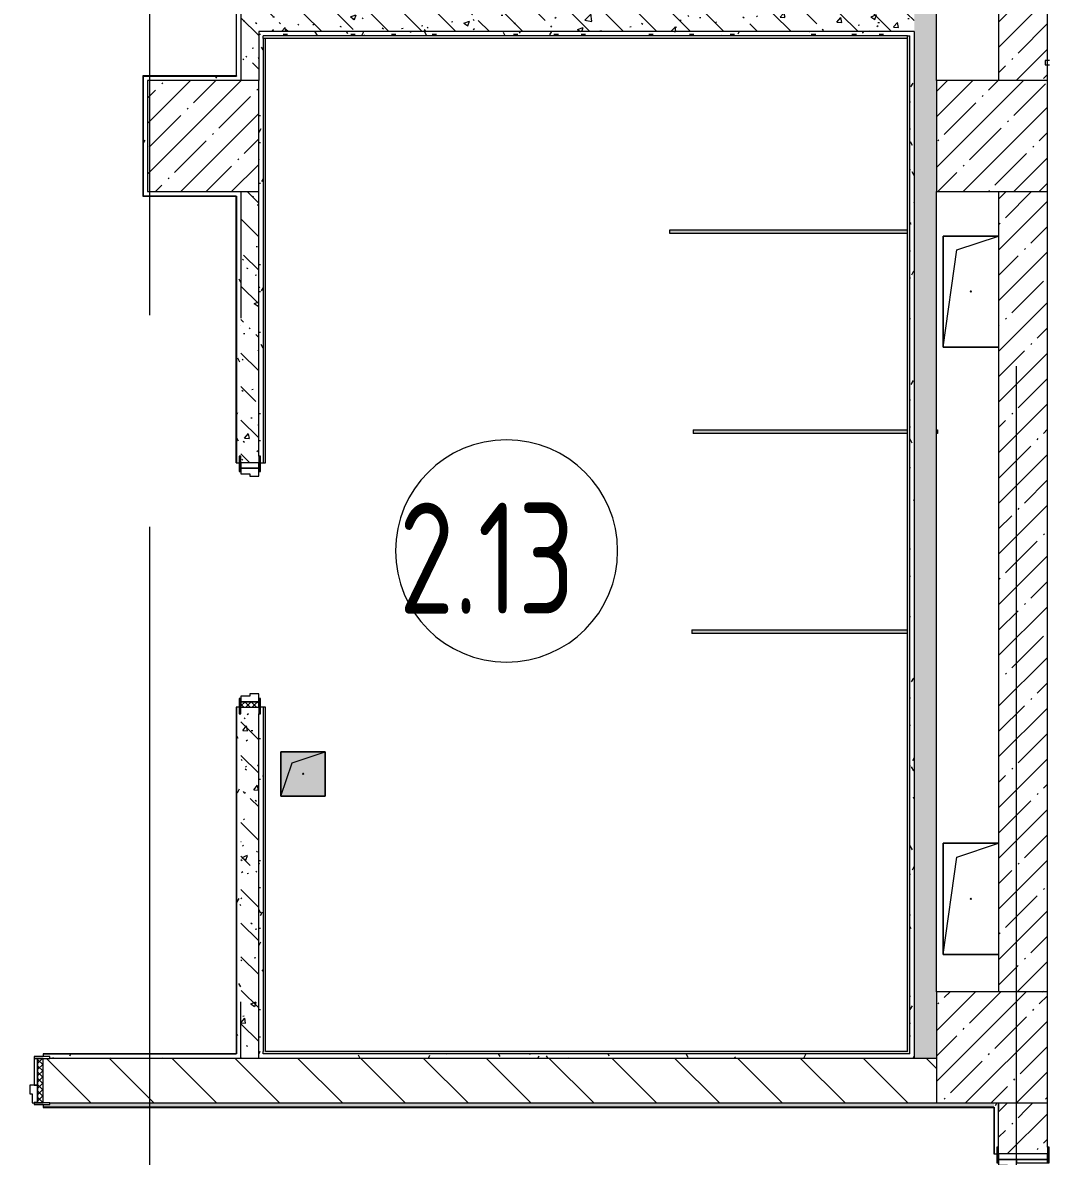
# Model space of a CAD drawing. Header units: millimetres. Extents: x -625 to 415037, y -3642 to 102118.
# Drawn here: x 228860 to 233476, y 18359 to 23459 of the extents above; entities that cross this region are included whole.
import ezdxf

# ---------------------------------------------------------------- set-up
doc = ezdxf.new("R2010")
doc.units = ezdxf.units.MM
doc.linetypes.add('Осевая', pattern=[6350, 1270, -952.5, 3175, -952.5])
for name, color, linetype, lineweight in [('A-AREA-IDEN', 7, 'Continuous', 9), ('A-DOOR-FRAM-2', 7, 'Continuous', 5), ('A-GENM', 7, 'Continuous', 9), ('A-WALL', 7, 'Continuous', 5), ('I-WALL', 7, 'Continuous', 5), ('S-COLS', 7, 'Continuous', 9), ('S-COLS-1', 7, 'Continuous', 5), ('Оси', 7, 'Continuous', 9), ('Оси-2', 7, 'Осевая', 9)]:
    doc.layers.add(name, color=color, linetype=linetype, lineweight=lineweight)
doc.layers.add('A-AREA-PATT-2', color=7, linetype='Continuous', lineweight=5, true_color=0xcde0ef, transparency=1)
for name, color, linetype, lineweight, true_color in [('A-DOOR-1', 7, 'Continuous', 5, 0xc0c0c0), ('A-DOOR-FRAM-1', 7, 'Continuous', 5, 0xc0c0c0), ('A-WALL-1', 9, 'Continuous', 5, 0x808080), ('A-WALL-FNSH-1', 9, 'Continuous', 5, 0x808080)]:
    doc.layers.add(name, color=color, linetype=linetype, lineweight=lineweight, true_color=true_color)
doc.layers.get('A-DOOR-1').off()
doc.styles.add('СПДС', font='ГОСТ тип А.ttf', dxfattribs={"width": 0.9})
pattern_1 = [(45, (148772.12, -0.94), (-114.04925, 114.04925), []), (45, (148886.17, -0.94), (-114.04925, 114.04925), [201.612, -40.322, 6.706, -33.617])]
pattern_2 = [(135, (148772.12, -0.94), (-150.8683, -150.8683), [213.36, -35.56, 7.112, -35.56]), (135, (148772.12, 149.83), (-150.8683, -150.8683), []), (50, (148772.12, -0.94), (255.05767, -22.3145), [26.67, -293.37]), (355, (148772.12, -0.94), (-49.3404, 267.47914), [21.336, -234.696]), (100.451, (148793.38, -2.8), (205.7195, 245.16356), [22.666, -249.326]), (46.184, (148772.12, 70.18), (379.511, -58.86), [40.005, -440.055]), (96.636, (148803.75, 65.27), (332.3634, 346.3991), [33.999, -373.989]), (351.184, (148772.12, 70.18), (332.3669, 346.3953), [32.004, -352.044]), (21, (148807.68, 52.4), (212.26017, -143.1711), [26.67, -293.37]), (326, (148807.68, 52.4), (86.5224, 257.8632), [21.336, -234.696]), (71.451, (148825.37, 40.47), (298.78395, 114.6901), [22.666, -249.326]), (37.5, (148772.12, -0.94), (4.32385, 118.37751), [6.706, -225.146, 6.706, -231.546, -235.585]), (37.5, (148772.12, -0.94), (4.32385, 118.37751), [-470.103, 6.706, -228.879]), (7.5, (148772.12, -0.94), (93.54758, 140.2533), [6.706, -129.134, 6.706, -219.812, -89.789]), (7.5, (148772.12, -0.94), (93.54758, 140.2533), [-362.356, 6.706, -83.083]), (327.5, (148692.82, -0.94), (189.82734, -8.02019), [6.706, -82.194, 6.706, -270.662, -368.046]), (327.5, (148692.82, -0.94), (189.82734, -8.02019), [-366.268, 6.706, -361.34]), (317.5, (148657.26, -0.94), (207.38114, 35.59764), [6.706, -108.864, 6.706, -177.495, -261.366]), (317.5, (148657.26, -0.94), (207.38114, 35.59764), [-299.771, 6.706, -254.66])]
pattern_3 = [(0, (148772.123, -0.94), (243.84, 60.96), [20.117, -162.763, 20.117, -162.763, -975.36]), (0, (148772.123, -0.94), (243.84, 60.96), [-365.76, 20.117, -345.643, 20.117, -162.763, -426.72]), (0, (148772.123, -0.94), (243.84, 60.96), [-914.4, 20.117, -101.803, 20.117, -284.683]), (120, (148863.563, 29.54), (-174.71291, 180.691634), [20.117, -162.763, 20.117, -162.763, -975.36]), (120, (148863.563, 29.54), (-174.71291, 180.691634), [-365.76, 20.117, -345.643, 20.117, -162.763, -426.72]), (120, (148863.563, 29.54), (-174.71291, 180.691634), [-914.4, 20.117, -101.803, 20.117, -284.683]), (240, (148894.043, 151.46), (-69.12709, -241.651634), [20.117, -162.763, 20.117, -162.763, -975.36]), (240, (148894.043, 151.46), (-69.12709, -241.651634), [-365.76, 20.117, -345.643, 20.117, -162.763, -426.72]), (240, (148894.043, 151.46), (-69.12709, -241.651634), [-914.4, 20.117, -101.803, 20.117, -284.683])]

# ---------------------------------------------------------------- blocks, each defined once
blk = doc.blocks.new('BSC_Колонна _Прямоугольная - 500х500-23287078-Объем проектирования 2 этажа')
at = {"layer": 'S-COLS-1'}
h = blk.add_hatch(dxfattribs=at)
h.set_pattern_fill('FP_32', color=256, style=0, pattern_type=2)
h.set_pattern_definition([(45, (-84450, -22950), (-114.04925, 114.04925), []), (45, (-84335.95, -22950), (-114.04925, 114.04925), [201.613, -40.323, 6.706, -33.617])])
h.paths.add_polyline_path([(140, -250), (250, -250), (250, 250), (-250, 250), (-249.3, -250), (60, -250)])
for p, q in [((250, 250), (-250, 250)), ((-250, 250), (-250, -250)), ((250, -250), (250, 250)), ((-250, -250), (250, -250))]:
    blk.add_line(p, q, dxfattribs=at)
blk = doc.blocks.new('110_Дверь_СКБ_1Ст_Внутренняя1 - Д-4 1100x2100h_су мгн-V328-Объем проектирования 2 этажа')
at = {"layer": 'A-DOOR-FRAM-2'}
h = blk.add_hatch(dxfattribs=at)
h.set_pattern_fill('FP_200', color=256, style=0, pattern_type=2)
h.set_pattern_definition([(45, (-371.384, 104.685), (-14.1421, 14.1421), []), (135, (-371.384, 104.685), (-14.1421, -14.1421), [])])
h.paths.add_polyline_path([(-537.5, -40), (-512.5, -38.2), (-512.5, 40), (-537.5, 40)])
at = {"layer": 'A-DOOR-FRAM-1'}
for p, q in [((-497.5, 48), (-567.5, 48)), ((-567.5, 48), (-567.5, 40)), ((-567.5, 40), (-497.5, 40)), ((-512.5, 40), (-537.5, 40)), ((-537.5, 40), (-537.5, -40)), ((-487.5, 40), (-512.5, 40)), ((-512.5, 40), (-512.5, -40)), ((-512.5, -40), (-512.5, 40)), ((-497.5, 40), (-512.5, 40)), ((-512.5, 40), (-512.5, 39)), ((-512.5, 39), (-497.5, 39)), ((-497.5, 40), (-497.5, 48)), ((-497.5, 39), (-497.5, 40)), ((-487.5, 0), (-487.5, 40)), ((-477.5, 0), (-487.5, 0)), ((-477.5, -40), (-477.5, 0)), ((512.5, 0), (502.5, 0)), ((502.5, 0), (502.5, -40)), ((512.5, 40), (512.5, 0)), ((537.5, 40), (512.5, 40)), ((592.5, 48), (522.5, 48)), ((522.5, 48), (522.5, 40)), ((537.5, 40), (522.5, 40)), ((522.5, 40), (522.5, 39)), ((522.5, 40), (592.5, 40)), ((522.5, 39), (537.5, 39)), ((537.5, -40), (537.5, 40)), ((562.5, 40), (537.5, 40)), ((537.5, 40), (537.5, -40)), ((537.5, 39), (537.5, 40)), ((562.5, -40), (562.5, 40)), ((592.5, 40), (592.5, 48)), ((-497.5, -40), (-567.5, -40)), ((-567.5, -40), (-567.5, -48)), ((-567.5, -48), (-497.5, -48)), ((-537.5, -40), (-512.5, -40)), ((-497.5, -39), (-512.5, -39)), ((-512.5, -39), (-512.5, -40)), ((-512.5, -40), (-477.5, -40)), ((-512.5, -40), (-497.5, -40)), ((-497.5, -40), (-497.5, -39)), ((-497.5, -48), (-497.5, -40)), ((502.5, -40), (537.5, -40)), ((537.5, -39), (522.5, -39)), ((522.5, -39), (522.5, -40)), ((522.5, -40), (537.5, -40)), ((592.5, -40), (522.5, -40)), ((522.5, -40), (522.5, -48)), ((522.5, -48), (592.5, -48)), ((537.5, -40), (537.5, -39)), ((537.5, -40), (562.5, -40)), ((592.5, -48), (592.5, -40))]:
    blk.add_line(p, q, dxfattribs=at)
blk = doc.blocks.new('110_Дверь_СКБ_1Ст_Внутренняя1 - Д-4 1100x2100h_су мгн-V329-Объем проектирования 2 этажа')
at = {"layer": 'A-DOOR-FRAM-2'}
h = blk.add_hatch(dxfattribs=at)
h.set_pattern_fill('FP_76', color=256, style=0, pattern_type=2)
h.set_pattern_definition([(45, (-371.384, 164.685), (-14.1421, 14.1421), []), (135, (-371.384, 164.685), (-14.1421, -14.1421), [])])
h.paths.add_polyline_path([(-512.5, 100), (-537.5, 100), (-537.5, -100), (-512.5, -99.4), (-512.5, -95.3)])
at = {"layer": 'A-DOOR-FRAM-1'}
for p, q in [((-497.5, 108), (-567.5, 108)), ((-567.5, 108), (-567.5, 100)), ((-497.5, 100), (-497.5, 108)), ((592.5, 108), (522.5, 108)), ((522.5, 108), (522.5, 100)), ((592.5, 100), (592.5, 108)), ((-567.5, 100), (-497.5, 100)), ((-512.5, 100), (-537.5, 100)), ((-537.5, 100), (-537.5, -100)), ((-487.5, 100), (-512.5, 100)), ((-512.5, 100), (-512.5, 20)), ((-512.5, -100), (-512.5, 100)), ((-497.5, 100), (-512.5, 100)), ((-512.5, 100), (-512.5, 99)), ((-512.5, 99), (-497.5, 99)), ((-497.5, 99), (-497.5, 100)), ((-487.5, 60), (-487.5, 100)), ((-477.5, 60), (-487.5, 60)), ((-477.5, 20), (-477.5, 60)), ((512.5, 60), (502.5, 60)), ((502.5, 60), (502.5, 20)), ((512.5, 100), (512.5, 60)), ((537.5, 100), (512.5, 100)), ((537.5, 100), (522.5, 100)), ((522.5, 100), (522.5, 99)), ((522.5, 100), (592.5, 100)), ((522.5, 99), (537.5, 99)), ((537.5, 20), (537.5, 100)), ((562.5, 100), (537.5, 100)), ((537.5, 100), (537.5, -100)), ((537.5, 99), (537.5, 100)), ((562.5, -100), (562.5, 100)), ((-512.5, 20), (-477.5, 20)), ((-497.5, 20), (-512.5, 20)), ((-512.5, 20), (-512.5, -100)), ((-497.5, -100), (-497.5, 20)), ((502.5, 20), (537.5, 20)), ((537.5, 20), (522.5, 20)), ((522.5, 20), (522.5, -100)), ((537.5, -100), (537.5, 20)), ((-497.5, -100), (-567.5, -100)), ((-567.5, -100), (-567.5, -108)), ((-537.5, -100), (-512.5, -100)), ((-512.5, -100), (-497.5, -100)), ((-497.5, -108), (-497.5, -100)), ((522.5, -100), (537.5, -100)), ((592.5, -100), (522.5, -100)), ((522.5, -100), (522.5, -108)), ((537.5, -100), (562.5, -100)), ((592.5, -108), (592.5, -100)), ((-567.5, -108), (-497.5, -108)), ((522.5, -108), (592.5, -108))]:
    blk.add_line(p, q, dxfattribs=at)
blk = doc.blocks.new('131_Сантехническая перегородка - СП-2-29831410-Объем проектирования 2 этажа')
at = {"layer": 'A-GENM'}
for p, q in [((31, 8), (1100, 8)), ((1100, 8), (1100, -8)), ((1100, -8), (31, -8))]:
    blk.add_line(p, q, dxfattribs=at)
blk = doc.blocks.new('131_Сантехническая перегородка - СП-2-16286057-Объем проектирования 2 этажа')
at = {"layer": 'A-GENM'}
for p, q in [((0, 8), (964.7, 8)), ((0, 8), (0, -8)), ((1095.7, 8), (1100, 8)), ((1100, 8), (1100, -8)), ((964.7, -8), (0, -8)), ((1100, -8), (1095.7, -8))]:
    blk.add_line(p, q, dxfattribs=at)
blk = doc.blocks.new('131_Сантехническая перегородка - СП-2-V333-Объем проектирования 2 этажа')
at = {"layer": 'A-GENM'}
for p, q in [((0, 8), (969.7, 8)), ((0, 8), (0, -8)), ((969.7, -8), (0, -8))]:
    blk.add_line(p, q, dxfattribs=at)
blk = doc.blocks.new('110_Дверь_СКБ_1Ст_Внутренняя1 - Д-4 _л_ 1100x2100h_су мгн-32399982-Объем проектирования 2 этажа')
at = {"layer": 'A-DOOR-FRAM-2'}
h = blk.add_hatch(dxfattribs=at)
h.set_pattern_fill('FP_86', color=256, style=0, pattern_type=2)
h.set_pattern_definition([(45, (-371.384, 174.685), (-14.1421, 14.1421), []), (135, (-371.384, 174.685), (-14.1421, -14.1421), [])])
h.paths.add_polyline_path([(-537.5, -110), (-512.5, -110), (-512.5, 110), (-537.5, 110), (-537.5, -82)])
at = {"layer": 'A-DOOR-FRAM-1'}
for p, q in [((-497.5, 118), (-567.5, 118)), ((-567.5, 118), (-567.5, 110)), ((-567.5, 110), (-497.5, 110)), ((-512.5, 110), (-537.5, 110)), ((-537.5, 110), (-537.5, -110)), ((-487.5, 110), (-512.5, 110)), ((-512.5, 110), (-512.5, 30)), ((-512.5, -110), (-512.5, 110)), ((-497.5, 110), (-512.5, 110)), ((-512.5, 110), (-512.5, 109)), ((-512.5, 109), (-497.5, 109)), ((-497.5, 110), (-497.5, 118)), ((-497.5, 109), (-497.5, 110)), ((-487.5, 70), (-487.5, 110)), ((512.5, 110), (512.5, 70)), ((537.5, 110), (512.5, 110)), ((592.5, 118), (522.5, 118)), ((522.5, 118), (522.5, 110)), ((537.5, 110), (522.5, 110)), ((522.5, 110), (522.5, 109)), ((522.5, 110), (592.5, 110)), ((522.5, 109), (537.5, 109)), ((537.5, 30), (537.5, 110)), ((562.5, 110), (537.5, 110)), ((537.5, 110), (537.5, -110)), ((537.5, 109), (537.5, 110)), ((562.5, -110), (562.5, 110)), ((592.5, 110), (592.5, 118)), ((-477.5, 70), (-487.5, 70)), ((-477.5, 30), (-477.5, 70)), ((512.5, 70), (502.5, 70)), ((502.5, 70), (502.5, 30)), ((-512.5, 30), (-477.5, 30)), ((-497.5, 30), (-512.5, 30)), ((-512.5, 30), (-512.5, -110)), ((-497.5, -110), (-497.5, 30)), ((502.5, 30), (537.5, 30)), ((537.5, 30), (522.5, 30)), ((522.5, 30), (522.5, -110)), ((537.5, -110), (537.5, 30)), ((-497.5, -110), (-567.5, -110)), ((-567.5, -110), (-567.5, -118)), ((-567.5, -118), (-497.5, -118)), ((-537.5, -110), (-512.5, -110)), ((-512.5, -110), (-497.5, -110)), ((-497.5, -118), (-497.5, -110)), ((522.5, -110), (537.5, -110)), ((592.5, -110), (522.5, -110)), ((522.5, -110), (522.5, -118)), ((522.5, -118), (592.5, -118)), ((537.5, -110), (562.5, -110)), ((592.5, -118), (592.5, -110))]:
    blk.add_line(p, q, dxfattribs=at)
blk = doc.blocks.new('GM_Отверстие прямоугольное _в плите_ - Отверстие-V379-Объем проектирования 2 этажа')
at = {"layer": 'A-GENM'}
for p, q in [((-100, -100), (-100, 100)), ((-100, 100), (100, 100)), ((100, 100), (-100, 100)), ((-100, 100), (-100, -100)), ((-50, 50), (100, 100)), ((100, 100), (100, -100)), ((100, -100), (100, 100)), ((-100, -100), (-50, 50)), ((100, -100), (-100, -100)), ((-100, -100), (100, -100))]:
    blk.add_line(p, q, dxfattribs=at)
for start, end in [(360, 180), (180, 360)]:
    blk.add_arc((0, 0), 2.5, start, end, dxfattribs=at)
blk = doc.blocks.new('GM_Отверстие прямоугольное _в плите_ - Отверстие-21613015-Объем проектирования 2 этажа')
at = {"layer": 'A-GENM'}
for p, q in [((-125, -250), (-125, 250)), ((-125, 250), (125, 250)), ((125, 250), (-125, 250)), ((-125, 250), (-125, -250)), ((-62.5, 187.5), (125, 250)), ((-125, -250), (-62.5, 187.5)), ((125, -250), (-125, -250)), ((-125, -250), (125, -250))]:
    blk.add_line(p, q, dxfattribs=at)
for start, end in [(360, 180), (180, 360)]:
    blk.add_arc((0, 0), 2.5, start, end, dxfattribs=at)
blk = doc.blocks.new('BSC_Колонна _Прямоугольная - 500х500-V395-Объем проектирования 2 этажа')
at = {"layer": 'S-COLS-1'}
h = blk.add_hatch(dxfattribs=at)
h.set_pattern_fill('FP_137', color=256, style=0, pattern_type=2)
h.set_pattern_definition([(45, (-84450, -18850), (-114.04925, 114.04925), []), (45, (-84335.95, -18850), (-114.04925, 114.04925), [201.613, -40.323, 6.706, -33.617])])
h.paths.add_polyline_path([(34.2, -250), (250, -250), (250, 250), (-250, 250), (-250, -250), (30, -250)])
for p, q in [((250, 250), (-250, 250)), ((-250, 250), (-250, -250)), ((250, -250), (250, 250)), ((-250, -250), (250, -250))]:
    blk.add_line(p, q, dxfattribs=at)
blk = doc.blocks.new('BSC_Колонна _Прямоугольная - 500х500-V396-Объем проектирования 2 этажа')
at = {"layer": 'S-COLS-1'}
h = blk.add_hatch(dxfattribs=at)
h.set_pattern_fill('FP_138', color=256, style=0, pattern_type=2)
h.set_pattern_definition([(45, (-80900, -22950), (-114.04925, 114.04925), []), (45, (-80785.95, -22950), (-114.04925, 114.04925), [201.613, -40.323, 6.706, -33.617])])
h.paths.add_polyline_path([(202.8, -250), (250, -250), (250, 250), (-250, 250), (-250, -250), (170, -250)])
for p, q in [((250, 250), (-250, 250)), ((-250, 250), (-250, -250)), ((250, -250), (250, 250)), ((-250, -250), (250, -250))]:
    blk.add_line(p, q, dxfattribs=at)
blk = doc.blocks.new('Марка_Помещения - Номер-25198446-Объем проектирования 2 этажа')
at = {"layer": 'A-AREA-IDEN'}
for start, end in [(360, 180), (180, 360)]:
    blk.add_arc((0, 0), 2.5, start, end, dxfattribs=at)

msp = doc.modelspace()

# ---------------------------------------------------------------- hatches: boundary and pattern name
at = {"layer": 'A-AREA-PATT-2'}
h = msp.add_hatch(color=256, dxfattribs=at)
h.paths.add_polyline_path([(231998.7, 18824.6), (232847.3, 18824.6), (232847.3, 23393.6), (229947.6, 23393.6), (229947.6, 21479.1), (229953.1, 21479.1), (229953.1, 23388.1), (232841.8, 23388.1), (232841.8, 22527.1), (231772.8, 22527.1), (231772.8, 22511.1), (232841.8, 22511.1), (232841.8, 21627.1), (231877.1, 21627.1), (231877.1, 21611.1), (232841.8, 21611.1), (232841.8, 20727.1), (231872.1, 20727.1), (231872.1, 20711.1), (232841.8, 20711.1), (232841.8, 18830.1), (229953.1, 18830.1), (229953.1, 20379.1), (229947.6, 20379.1), (229947.6, 18824.6), (231997.2, 18824.6)])
h.paths.add_polyline_path([(230222.1, 19979.1), (230222.1, 20179.1), (230022.1, 20179.1), (230022.1, 19979.1)])
at = {"layer": 'I-WALL'}
h = msp.add_hatch(dxfattribs=at)
h.set_pattern_fill('FP_41', color=256, style=0, pattern_type=2)
h.set_pattern_definition(pattern_2)
h.paths.add_polyline_path([(232972.1, 18799.1), (232972.1, 26899.1), (232872.8, 26899.1), (232872.8, 18799.1)])
h = msp.add_hatch(dxfattribs=at)
h.set_pattern_fill('FP_191', color=256, style=0, pattern_type=2)
h.set_pattern_definition(pattern_3)
h.paths.add_polyline_path([(229842.1, 23199.1), (229840.5, 23569.1), (229834.1, 23569.1), (229834.1, 23599.1), (229822.1, 23599.1), (229823.1, 23219.1), (229830.5, 23211.3)])
h.paths.add_polyline_path([(229842.1, 23199.1), (229822.1, 23219.1), (229822.1, 23199.1), (229830.5, 23199.1)])
h.paths.add_polyline_path([(229822.1, 24699.1), (229834.1, 24699.1), (229834.1, 24729.1), (229842.1, 24729.1), (229842.1, 26599.1), (229822.1, 26599.1), (229822.1, 24769.6)])
h = msp.add_hatch(dxfattribs=at)
h.set_pattern_fill('FP_41', color=256, style=0, pattern_type=2)
h.set_pattern_definition(pattern_2)
h.paths.add_polyline_path([(229842.1, 23199.1), (229922.1, 23199.1), (229922.1, 23599.1), (229842.1, 23599.1), (229842.1, 23388.1)])
h.paths.add_polyline_path([(229922.1, 24699.1), (229922.1, 26599.1), (229842.1, 26599.1), (229842.1, 24699.1)])
h = msp.add_hatch(dxfattribs=at)
h.set_pattern_fill('FP_1', color=256, style=0, pattern_type=2)
h.set_pattern_definition(pattern_1)
h.paths.add_polyline_path([(233263.5, 18569.1), (233472.1, 18569.1), (233472.1, 18599.1), (233252.1, 18599.1), (233252.1, 18569.1)])
h.paths.add_polyline_path([(233472.1, 19099.1), (233472.1, 22699.1), (233252.1, 22699.1), (233252.1, 19099.1), (233282.1, 19099.1)])
h.paths.add_polyline_path([(233376.2, 23199.1), (233472.1, 23199.1), (233472.1, 26599.1), (233252.1, 26599.1), (233253, 23199.1), (233282.1, 23199.1)])
h = msp.add_hatch(dxfattribs=at)
h.set_pattern_fill('FP_41', color=256, style=0, pattern_type=2)
h.set_pattern_definition(pattern_2)
h.paths.add_polyline_path([(232197.2, 23419.1), (232872.8, 23419.1), (232871.1, 23499.1), (229922.1, 23498.8), (229922.1, 23419.1), (231998.7, 23419.1)])
h = msp.add_hatch(dxfattribs=at)
h.set_pattern_fill('FP_191', color=256, style=0, pattern_type=2)
h.set_pattern_definition(pattern_3)
h.paths.add_polyline_path([(231550.1, 23399.1), (232852.8, 23399.1), (232852.8, 23419.1), (229922.1, 23419.1), (229922.1, 23399.1), (230827.3, 23399.1)])
h = msp.add_hatch(dxfattribs=at)
h.set_pattern_fill('FP_191', color=256, style=0, pattern_type=2)
h.set_pattern_definition(pattern_3)
h.paths.add_polyline_path([(232852.8, 18799.1), (232872.8, 18799.1), (232872.8, 23419.1), (232852.8, 23419.1), (232852.8, 18809.8)])
h = msp.add_hatch(dxfattribs=at)
h.set_pattern_fill('FP_191', color=256, style=0, pattern_type=2)
h.set_pattern_definition(pattern_3)
h.paths.add_polyline_path([(229942.1, 18799.1), (229942.1, 20379.1), (229930.1, 20379.1), (229930.1, 20349.1), (229922.1, 20349.1), (229922.1, 18799.1)])
h.paths.add_polyline_path([(229942.1, 21479.1), (229942.1, 23399.1), (229922.1, 23399.1), (229922.1, 21509.1), (229930.1, 21509.1), (229930.1, 21479.1)])
h = msp.add_hatch(dxfattribs=at)
h.set_pattern_fill('FP_191', color=256, style=0, pattern_type=2)
h.set_pattern_definition(pattern_3)
h.paths.add_polyline_path([(229402.1, 22699.1), (229422.1, 22699.1), (229422, 23219.1), (229402.1, 23219.1), (229402.1, 22715.8)])
h = msp.add_hatch(dxfattribs=at)
h.set_pattern_fill('FP_191', color=256, style=0, pattern_type=2)
h.set_pattern_definition(pattern_3)
h.paths.add_polyline_path([(229422.1, 23199.1), (229822.1, 23199.1), (229822.1, 23219.1), (229422.1, 23219.1)])
h = msp.add_hatch(dxfattribs=at)
h.set_pattern_fill('FP_191', color=256, style=0, pattern_type=2)
h.set_pattern_definition(pattern_3)
h.paths.add_polyline_path([(229842.1, 18819.1), (229842.1, 20349.1), (229834.1, 20349.1), (229834.1, 20379.1), (229822.1, 20379.1), (229822.1, 18819.1)])
h.paths.add_polyline_path([(229822.1, 21479.1), (229834.1, 21479.1), (229834.1, 21509.1), (229842.1, 21509.1), (229842.1, 22699.1), (229822.1, 22699.1), (229822.1, 21754.1)])
h = msp.add_hatch(dxfattribs=at)
h.set_pattern_fill('FP_41', color=256, style=0, pattern_type=2)
h.set_pattern_definition(pattern_2)
h.paths.add_polyline_path([(229842.1, 18799.1), (229922.1, 18799.1), (229922.1, 20379.1), (229842.1, 20379.1), (229842.1, 18819.1)])
h.paths.add_polyline_path([(229842.1, 21479.1), (229922.1, 21479.1), (229922.1, 22699.1), (229842.1, 22699.1), (229842.1, 21509.1)])
h = msp.add_hatch(dxfattribs=at)
h.set_pattern_fill('FP_23', color=256, style=0, pattern_type=2)
h.set_pattern_definition([(135, (148772.12, -0.94), (-141.42136, -141.42136), [])])
h.paths.add_polyline_path([(232872.8, 18599.1), (232972.1, 18599.1), (232972.1, 18799.1), (228952.1, 18799.1), (228952.1, 18599.1), (232721.4, 18599.1)])
h.paths.add_polyline_path([(222312.1, 18599.1), (222312.1, 18799.1), (215532.1, 18799.1), (215532.1, 18599.1), (220434.9, 18599.1)])
h.paths.add_polyline_path([(223273.4, 18599.1), (225012.1, 18599.1), (225012.1, 18799.1), (222812.1, 18799.1), (222812.1, 18599.1)])
h.paths.add_polyline_path([(226112.1, 18599.1), (227352.1, 18599.1), (227352.1, 18799.1), (226112.1, 18799.1)])
h = msp.add_hatch(dxfattribs=at)
h.set_pattern_fill('FP_191', color=256, style=0, pattern_type=2)
h.set_pattern_definition(pattern_3)
h.paths.add_polyline_path([(229158.5, 18799.1), (229841.1, 18800), (229821.1, 18819.1), (228952.1, 18819.1), (228952.1, 18807.1), (228982.1, 18807.1), (228982.1, 18799.1), (229107.7, 18799.1)])
h.paths.add_polyline_path([(229842.1, 18799.1), (229842.1, 18819.1), (229822.1, 18819.1), (229841.1, 18800)])
h = msp.add_hatch(dxfattribs=at)
h.set_pattern_fill('FP_191', color=256, style=0, pattern_type=2)
h.set_pattern_definition(pattern_3)
h.paths.add_polyline_path([(232533.3, 18799.1), (232852.8, 18799.1), (232850.8, 18819.1), (229942.1, 18819.1), (229942.1, 18799.1), (232197.2, 18799.1)])
h = msp.add_hatch(dxfattribs=at)
h.set_pattern_fill('FP_191', color=256, style=0, pattern_type=2)
h.set_pattern_definition(pattern_3)
h.paths.add_polyline_path([(228952.1, 18579.1), (233231.1, 18579.1), (233232.1, 18599.1), (228982.1, 18598.9), (228982.1, 18591.1), (228952.1, 18591.1)])
h.paths.add_polyline_path([(226216.8, 18579.1), (227852.1, 18579.1), (227852.1, 18591.1), (227822.1, 18591.9), (227822.1, 18599.1), (226142.1, 18598.7), (226142.1, 18591.1), (226112.1, 18591.1), (226112.1, 18579.1), (226142.1, 18579.1)])
h.paths.add_polyline_path([(219082.1, 18579.1), (225012.1, 18579.1), (225012.1, 18591.1), (224982.1, 18591.9), (224982.1, 18599.1), (215532.1, 18599.1), (215553.1, 18579.1), (218989.4, 18579.1)])
h.paths.add_polyline_path([(215537, 18579.1), (215552.1, 18579.1), (215532.1, 18599.1), (215532.1, 18579.1)])
h = msp.add_hatch(dxfattribs=at)
h.set_pattern_fill('FP_191', color=256, style=0, pattern_type=2)
h.set_pattern_definition(pattern_3)
h.paths.add_polyline_path([(233252.1, 16149.1), (233251.6, 17239.1), (233244.1, 17239.1), (233244.1, 17269.1), (233232.1, 17269.1), (233232.1, 16150.1)])
h.paths.add_polyline_path([(233232.1, 18369.1), (233244.1, 18369.1), (233244.1, 18399.1), (233252.1, 18399.1), (233252.1, 18599.1), (233232.1, 18599.1), (233232.1, 18432.1)])
h = msp.add_hatch(dxfattribs=at)
h.set_pattern_fill('FP_1', color=256, style=0, pattern_type=2)
h.set_pattern_definition(pattern_1)
h.paths.add_polyline_path([(233472.1, 15529.1), (233472.1, 17269.1), (233252.1, 17269.1), (233252.1, 15649.1), (233429.5, 15649.1), (233444.1, 15608)])
h.paths.add_polyline_path([(233252.1, 18369.1), (233472.1, 18369.1), (233472.1, 18569.1), (233252.1, 18569.1), (233252.1, 18399.1)])

# ---------------------------------------------------------------- linework, layer by layer
at = {"layer": 'A-WALL'}
for p, q in [((229842.1, 23569.1), (229842.1, 23199.1)), ((232872.8, 23419.1), (229922.1, 23419.1)), ((229922.1, 23419.1), (229922.1, 23199.1)), ((232872.8, 23419.1), (232872.8, 18799.1)), ((232852.8, 18819.1), (232852.8, 23399.1)), ((229422.1, 23219.1), (229822.1, 23219.1)), ((229842.1, 22699.1), (229842.1, 22130.2)), ((229922.1, 21509.1), (229922.1, 22699.1)), ((229822.1, 22679.1), (229822.1, 21479.1)), ((229922.1, 18799.1), (229922.1, 20349.1)), ((229842.1, 18799.1), (229842.1, 19053.5)), ((229842.1, 18799.1), (228982.1, 18799.1)), ((228982.1, 18599.1), (232972.1, 18599.1)), ((233232.1, 18579.1), (233232.1, 18369.1)), ((233252.1, 18599.1), (233252.1, 18569.1)), ((233252.1, 18399.1), (233252.1, 18599.1))]:
    msp.add_line(p, q, dxfattribs=at)
at = {"layer": 'A-WALL-1'}
for p, q in [((232972.8, 23199.1), (232972.8, 26899.1)), ((233472.1, 23199.1), (233472.1, 26599.1)), ((233252.1, 26399.1), (233252.1, 23199.1)), ((229942.1, 23388.1), (229942.1, 23399.1)), ((232841.8, 23399.1), (232852.8, 23399.1)), ((233482.1, 23289.6), (233462.1, 23289.6)), ((233462.1, 23289.6), (233462.1, 23269.6)), ((233462.1, 23269.6), (233482.1, 23269.6)), ((229402.1, 23219.1), (229402.1, 22679.1)), ((229822.1, 23220.1), (229822.1, 23219.1)), ((232972.8, 19099.1), (232972.8, 22699.1)), ((233252.1, 22699.1), (233252.1, 19099.1)), ((233472.1, 19099.1), (233472.1, 22699.1)), ((229821.1, 22679.1), (229822.1, 22679.1)), ((229822.1, 21479.1), (229834.1, 21479.1)), ((229930.1, 21479.1), (229942.1, 21479.1)), ((229834.1, 20379.1), (229822.1, 20379.1)), ((229822.1, 20379.1), (229822.1, 18819.1)), ((229942.1, 20379.1), (229930.1, 20379.1)), ((229942.1, 18819.1), (229942.1, 18830.1)), ((228952.1, 18819.1), (228952.1, 18807.1)), ((229822.1, 18819.1), (229821.1, 18819.1)), ((232972.1, 18799.1), (229842.1, 18799.1)), ((232852.8, 18819.1), (229942.1, 18819.1)), ((228952.1, 18591.1), (228952.1, 18579.1)), ((233231.1, 18579.1), (233232.1, 18579.1)), ((233472.1, 18569.1), (233472.1, 18599.1)), ((233472.1, 18399.1), (233472.1, 18569.1)), ((233232.1, 18369.1), (233244.1, 18369.1))]:
    msp.add_line(p, q, dxfattribs=at)
at = {"layer": 'A-WALL-FNSH-1'}
for p, q in [((229821.1, 23599.1), (229821.1, 23220.1)), ((229822.1, 23220.1), (229822.1, 23599.1)), ((232841.8, 23399.1), (229942.1, 23399.1)), ((229942.1, 23388.1), (229942.1, 21479.1)), ((232841.8, 23388.1), (229942.1, 23388.1)), ((229953.1, 21479.1), (229953.1, 23388.1)), ((232841.8, 18830.1), (232841.8, 23399.1)), ((229401.1, 23220.1), (229401.1, 22678.1)), ((229821.1, 23220.1), (229401.1, 23220.1)), ((229402.1, 23219.1), (229422.1, 23219.1)), ((229401.1, 22678.1), (229821.1, 22678.1)), ((229821.1, 22679.1), (229402.1, 22679.1)), ((229821.1, 21479.1), (229821.1, 22679.1)), ((229821.1, 21479.1), (229822.1, 21479.1)), ((229942.1, 21479.1), (229953.1, 21479.1)), ((229822.1, 20379.1), (229821.1, 20379.1)), ((229821.1, 20379.1), (229821.1, 18820.1)), ((229942.1, 20379.1), (229942.1, 18830.1)), ((229953.1, 20379.1), (229942.1, 20379.1)), ((229953.1, 18830.1), (229953.1, 20379.1)), ((232841.8, 18830.1), (229953.1, 18830.1)), ((229821.1, 18820.1), (228952.1, 18820.1)), ((228952.1, 18820.1), (228952.1, 18819.1)), ((228952.1, 18819.1), (229821.1, 18819.1)), ((233231.1, 18579.1), (228952.1, 18579.1)), ((228952.1, 18579.1), (228952.1, 18578.1)), ((228952.1, 18578.1), (233231.1, 18578.1)), ((233231.1, 18578.1), (233231.1, 18369.1)), ((233231.1, 18369.1), (233232.1, 18369.1))]:
    msp.add_line(p, q, dxfattribs=at)
at = {"layer": 'Оси'}
for p, q in [((229432.1, 22389.2), (229432.1, 27389.2)), ((233332.1, 16914.2), (233332.1, 21914.2))]:
    msp.add_line(p, q, dxfattribs=at)
at = {"layer": 'Оси-2'}
for p, q in [((229432.1, 3093.7), (229432.1, 22390.1)), ((229432.1, 3092.8), (229432.1, 22389.2))]:
    msp.add_line(p, q, dxfattribs=at)

# ---------------------------------------------------------------- block references
at = {"layer": 'A-AREA-IDEN', "xscale": 199.9999999999999, "yscale": 199.9999999999999, "zscale": 199.9999999999999}
msp.add_blockref('Марка_Помещения - Номер-25198446-Объем проектирования 2 этажа', (231037.8, 21082.4), dxfattribs=at)
at = {"layer": 'A-DOOR-1'}
for name, p, rotation in [('110_Дверь_СКБ_1Ст_Внутренняя1 - Д-4 1100x2100h_су мгн-V328-Объем проектирования 2 этажа', (229882.1, 20916.6), 89.99999999999984), ('110_Дверь_СКБ_1Ст_Внутренняя1 - Д-4 1100x2100h_су мгн-V329-Объем проектирования 2 этажа', (228414.6, 18699.1), 180), ('110_Дверь_СКБ_1Ст_Внутренняя1 - Д-4 _л_ 1100x2100h_су мгн-32399982-Объем проектирования 2 этажа', (233362.1, 17806.6), 89.9999999999999)]:
    msp.add_blockref(name, p, dxfattribs=dict(at, rotation=rotation))
at = {"layer": 'A-GENM', "rotation": 180}
msp.add_blockref('131_Сантехническая перегородка - СП-2-29831410-Объем проектирования 2 этажа', (232872.8, 22519.1), dxfattribs=at)
at = {"layer": 'A-GENM'}
for name, p in [('GM_Отверстие прямоугольное _в плите_ - Отверстие-21613015-Объем проектирования 2 этажа', (233127.1, 22249.1)), ('131_Сантехническая перегородка - СП-2-16286057-Объем проектирования 2 этажа', (231877.1, 21619.1)), ('131_Сантехническая перегородка - СП-2-V333-Объем проектирования 2 этажа', (231872.1, 20719.1)), ('GM_Отверстие прямоугольное _в плите_ - Отверстие-V379-Объем проектирования 2 этажа', (230122.1, 20079.1)), ('GM_Отверстие прямоугольное _в плите_ - Отверстие-21613015-Объем проектирования 2 этажа', (233127.1, 19517.1))]:
    msp.add_blockref(name, p, dxfattribs=at)
at = {"layer": 'S-COLS'}
for name, p in [('BSC_Колонна _Прямоугольная - 500х500-V396-Объем проектирования 2 этажа', (229672.1, 22949.1)), ('BSC_Колонна _Прямоугольная - 500х500-23287078-Объем проектирования 2 этажа', (233222.1, 22949.1)), ('BSC_Колонна _Прямоугольная - 500х500-V395-Объем проектирования 2 этажа', (233222.1, 18849.1))]:
    msp.add_blockref(name, p, dxfattribs=at)

# ---------------------------------------------------------------- texts
at = {"layer": 'A-AREA-IDEN', "insert": (230554.1, 21299.5), "char_height": 500, "width": 1212.151, "attachment_point": 1, "style": 'СПДС'}
msp.add_mtext('2.13', dxfattribs=at)

doc.saveas('drawing.dxf')
